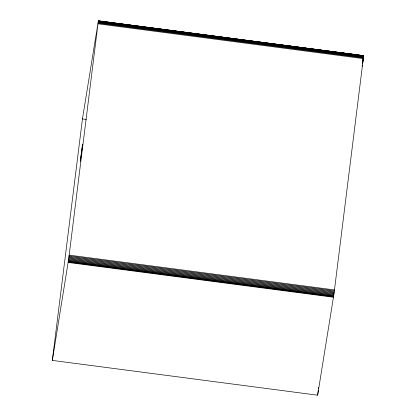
<?xml version="1.0" encoding="UTF-8"?>
<svg xmlns="http://www.w3.org/2000/svg" width="416" height="416" viewBox="0 0 416 416"><rect width="100%" height="100%" fill="white"/><g stroke="black" fill="none" stroke-linecap="round" stroke-linejoin="round"><path stroke-width="0.62" d="M52.322 360.402L68.64 259.256L98.363 20.826L82.446 118.924L52.322 360.402L317.637 395.2L333.954 294.055L363.678 55.624L98.353 20.8M317.637 395.2L318.282 390.052M318.443 388.762L318.604 387.473M362.502 62.374L362.705 61.095L362.497 62.369M362.913 59.821L363.059 57.372M363.012 59.176L363.433 57.933M362.107 66.269L362.315 64.995M362.523 63.721L363.355 58.614L98.036 23.816M362.57 63.066L363.506 57.32L98.192 22.521M98.337 21.206L363.672 55.76M98.332 20.883L358.888 55.058M98.358 20.961L361.161 55.427M99.58 21.247L100.864 21.414M102.794 21.668L104.078 21.835M106.007 22.09L107.297 22.256M109.226 22.511L110.51 22.677M112.44 22.932L113.724 23.098M115.653 23.353L116.938 23.52M118.867 23.774L120.151 23.941M122.08 24.196L123.37 24.367M125.294 24.617L126.584 24.788M128.513 25.038L129.797 25.21M131.082 25.376L132.366 25.548M134.295 25.797L135.585 25.969M140.728 26.64L142.012 26.811M143.941 27.061L145.226 27.232M147.155 27.482L148.439 27.654M150.368 27.908L151.658 28.075M153.582 28.33L154.872 28.496M156.801 28.751L158.085 28.917M160.014 29.172L161.299 29.338M163.228 29.593L164.512 29.76M166.442 30.014L167.726 30.181M169.655 30.436L170.945 30.602M172.874 30.857L174.158 31.028M175.443 31.195L177.372 31.45M181.87 32.037L183.16 32.209M185.089 32.458L186.373 32.63M191.516 33.301L192.8 33.472M194.73 33.722L196.014 33.894M197.943 34.143L199.233 34.315M201.162 34.57L202.446 34.736M204.376 34.991L205.66 35.157M207.589 35.412L208.874 35.578M210.803 35.833L212.087 36M214.016 36.254L215.306 36.421M217.23 36.676L218.52 36.842M220.449 37.097L221.733 37.263M223.662 37.518L224.947 37.69M226.231 37.856L227.521 38.022M232.664 38.698L233.948 38.87M235.877 39.12L237.162 39.291M239.091 39.541L240.375 39.712M242.304 39.962L243.594 40.134M245.518 40.383L246.808 40.555M248.737 40.81L250.021 40.976M251.95 41.231L253.235 41.397M255.164 41.652L256.448 41.818M258.378 42.073L259.662 42.24M261.591 42.494L262.881 42.661M264.81 42.916L266.094 43.082M267.379 43.254L269.308 43.503M271.237 43.758L272.522 43.924M277.025 44.517L278.309 44.684M283.452 45.36L284.736 45.531M286.666 45.781L287.95 45.952M289.879 46.202L291.169 46.374M293.098 46.623L294.382 46.795M296.312 47.044L297.596 47.216M299.525 47.471L300.81 47.637M302.739 47.892L304.023 48.058M305.952 48.313L307.242 48.48M309.171 48.734L310.456 48.901M312.385 49.156L313.669 49.322M315.598 49.577L316.883 49.743M318.167 49.915L320.096 50.164M327.813 51.178L329.098 51.345M331.027 51.6L332.311 51.771M334.24 52.021L335.53 52.192M337.459 52.442L338.744 52.614M340.673 52.863L341.957 53.035M343.886 53.284L345.171 53.456M347.1 53.706L348.384 53.877M350.314 54.132L351.603 54.298M353.527 54.553L354.817 54.72M356.746 54.974L358.03 55.141M98.301 21.549L363.615 56.347M98.254 21.991L363.568 56.789M98.119 23.135L363.22 57.902M69.181 255.133L334.5 289.931M69.077 255.949L334.391 290.748M68.968 256.786L334.287 291.585M68.858 257.624L334.173 292.422M68.749 258.456L334.064 293.254M68.64 259.256L333.954 294.055M68.536 260.026L333.85 294.824M68.432 260.738L333.752 295.537M68.344 261.388L333.658 296.187M68.26 261.966L333.575 296.764M68.182 262.454L333.502 297.253M361.774 55.754L363.652 56.004M82.446 118.924L86.304 119.434M362.768 56.784L363.022 57.257M80.366 160.768L80.33 161.273L82.586 144.232L80.366 160.768"/></g></svg>
